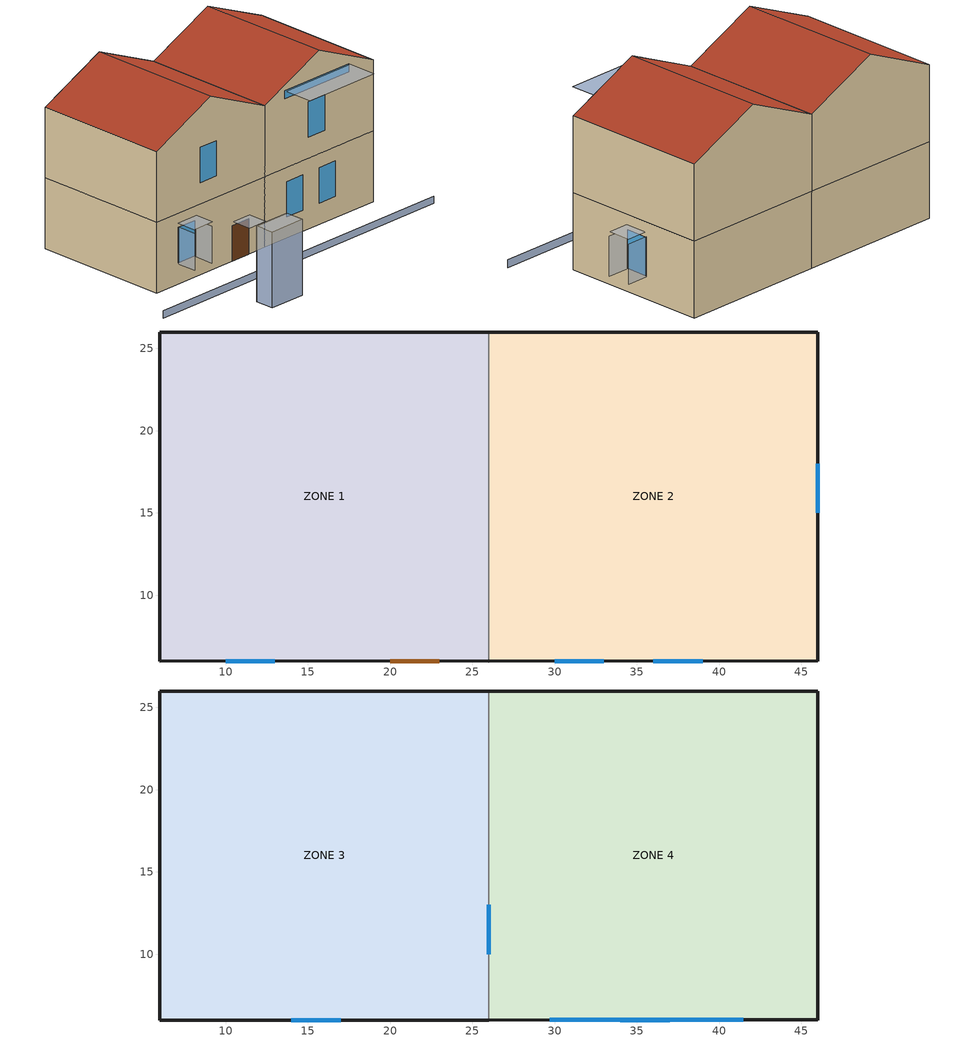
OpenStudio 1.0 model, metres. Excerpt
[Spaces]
ZONE 1
 floor adiabatic (FLOOR): 26,26 26,6 6,6 6,26 z0
 wall outside (EXTERIOR): 26,26 6,26 6,6 26,6 z0:10
 wall adiabatic (INTERIOR): 26,6 26,26 z0:10
 window (SINGLE PANE HW WINDOW): 10,6 13,6 z3:8
 door (HOLLOW WOOD DOOR): 20,6 23,6 z0:5
ZONE 2
 floor adiabatic (FLOOR): 46,26 46,6 26,6 26,26 z0
 wall outside (EXTERIOR): 26,6 46,6 46,26 26,26 z0:10
 wall adiabatic (INTERIOR): 26,26 26,6 z0:10
 window (SINGLE PANE HW WINDOW): 30,6 33,6 / 46,15 46,18 / 36,6 39,6 z3:8
ZONE 4
 floor to ZONE 2 (FLOOR34): 46,26 46,6 26,6 26,26 z10
 wall outside (EXTERIOR): 46,6 46,26 z10:20; 36,6,24.57 26,6,20 26,6,10 46,6,10 46,6,20; 36,26,24.57 46,26,20 46,26,10 26,26,10 26,26,20
 wall to ZONE 3 (INTERIOR): 26,26 26,6 z10:20
 window (SINGLE PANE HW WINDOW): 34,6 37,6 z13:18
 window inside (SINGLE PANE HW WINDOW): 26,13 26,10 z13:18
 window: 29.7,6 41.46,6 z19.79:20.92
 roof outside (ROOF31): 36,26,24.57 26,26,20 26,6,20 36,6,24.57; 36,6,24.57 46,6,20 46,26,20 36,26,24.57
ZONE 3
 floor to ZONE 1 (FLOOR34): 26,26 26,6 6,6 6,26 z10
 wall outside (EXTERIOR): 6,26 6,6 z10:20; 16,6,24.57 6,6,20 6,6,10 26,6,10 26,6,20; 16,26,24.57 26,26,20 26,26,10 6,26,10 6,26,20
 window (SINGLE PANE HW WINDOW): 14,6 17,6 z13:18
 roof outside (ROOF31): 16,26,24.57 6,26,20 6,6,20 16,6,24.57; 16,6,24.57 26,6,20 26,26,20 16,26,24.57
shading: 49,18.1 46,18.1 / 49,14.9 46,14.9 / 13.1,3 13.1,6 / 9.9,3 9.9,6 z2.9:8.1; 1,0 51,0 z0:1; 18.6,-5.14 13.05,-5.14 / 13.05,-5.14 13.05,-7.91 / 13.05,-7.91 18.6,-7.91 / 18.6,-7.91 18.6,-5.14 z0:10.73; 23,3 23,6 20,6 20,3 z5.6; 13.2,3 13.2,6 9.8,6 9.8,3 z8.7; 49,15 49,18 46,18 46,15 z8.7; 41.46,1.49 41.46,6 29.7,6 29.7,1.49 z20.92; 18.6,-5.14 18.6,-7.91 13.05,-7.91 13.05,-5.14 z0; 18.6,-7.91 18.6,-5.14 13.05,-5.14 13.05,-7.91 z10.73
[Site]
Chicago Ohare Intl Ap IL USA WMO=725300: Latitude {deg}=41.99; Longitude {deg}=-87.91; Time Zone {hr}=-6; Elevation {m}=205; Terrain=Suburbs
[SizingPeriod:DesignDay] Barometric Pressure {Pa}=98886; Rain Indicator=0; Snow Indicator=0; Day of Month=21; Daylight Saving Time Indicator=0; Humidity Indicating Type=Wetbulb; Solar Model Indicator=ASHRAEClearSky
Name | Maximum Dry-Bulb Temperature {C} | Daily Dry-Bulb Temperature Range {deltaC} | Humidity Indicating Conditions at Maximum Dry-Bulb {BasedOnField A3} | Wind Speed {m/s} | Wind Direction {deg} | Sky Clearness | Month | Day Type
Chicago Ohare Intl Ap Ann Htg 99% Condns DB | -16.6 | 0 | -16.6 | 4.9 | 270 | 0 | 1 | WinterDesignDay
Chicago Ohare Intl Ap Ann Clg 1% Condns DB=>MWB | 31.6 | 10.5 | 23 | 5.2 | 230 | 1 | 7 | SummerDesignDay
[Building]
BUILDING #1: North Axis {deg}=0
[Construction]
FLOOR34: C10 - 8 IN HW CONCRETE
EXTERIOR: A2 - 4 IN DENSE FACE BRICK, B3 - 2 IN INSULATION, C2 - 4 IN LW CONCRETE BLOCK, E1 - 3 / 4 IN PLASTER OR GYP BOARD
FLOOR: E5 - ACOUSTIC TILE, E4 - CEILING AIRSPACE, C5 - 4 IN HW CONCRETE
INTERIOR: C7 - 8 IN LW CONCRETE BLOCK
SINGLE PANE HW WINDOW: GLASS - CLEAR PLATE 1 / 4 IN
ROOF31: E2 - 1 / 2 IN SLAG OR STONE, E3 - 3 / 8 IN FELT AND MEMBRANE, B6 - 2 IN DENSE INSULATION, C12 - 2 IN HW CONCRETE
HOLLOW WOOD DOOR: WOOD - HARDWOOD 1 / 8 IN, B1 - AIRSPACE RESISTANCE, WOOD - HARDWOOD 1 / 8 IN
[Material] Thermal Absorptance=0.9
Name | Roughness | Thickness {m} | Conductivity {W/m-K} | Density {kg/m3} | Specific Heat {J/kg-K} | Solar Absorptance | Visible Absorptance
C10 - 8 IN HW CONCRETE | MediumRough | 0.203302 | 1.729577 | 2242.585 | 836.8 | 0.65 | 0.65
A2 - 4 IN DENSE FACE BRICK | Rough | 0.101498 | 1.245296 | 2082.4 | 920.48 | 0.93 | 0.93
B3 - 2 IN INSULATION | VeryRough | 0.0509016 | 0.0432394 | 32.03693 | 836.8 | 0.5 | 0.5
C2 - 4 IN LW CONCRETE BLOCK | MediumRough | 0.101498 | 0.380507 | 608.7016 | 836.8 | 0.65 | 0.65
E1 - 3 / 4 IN PLASTER OR GYP BOARD | Smooth | 0.01905 | 0.726422 | 1601.846 | 836.8 | 0.92 | 0.92
E5 - ACOUSTIC TILE | MediumSmooth | 0.01905 | 0.0605352 | 480.5539 | 836.8 | 0.32 | 0.32
C5 - 4 IN HW CONCRETE | MediumRough | 0.101498 | 1.729577 | 2242.585 | 836.8 | 0.65 | 0.65
B6 - 2 IN DENSE INSULATION | VeryRough | 0.0509016 | 0.0432394 | 91.30524 | 836.8 | 0.5 | 0.5
C7 - 8 IN LW CONCRETE BLOCK | Rough | 0.203302 | 0.570761 | 608.7016 | 836.8 | 0.65 | 0.65
C12 - 2 IN HW CONCRETE | MediumRough | 0.0509016 | 1.729577 | 2242.585 | 836.8 | 0.65 | 0.65
E2 - 1 / 2 IN SLAG OR STONE | Rough | 0.0127102 | 1.435549 | 881.0155 | 1673.6 | 0.55 | 0.55
E3 - 3 / 8 IN FELT AND MEMBRANE | Rough | 0.00954024 | 0.190253 | 1121.292 | 1673.6 | 0.75 | 0.75
WOOD - HARDWOOD 1 / 8 IN | MediumSmooth | 0.00316992 | 0.159121 | 720.8308 | 1255.2 | 0.78 | 0.78
[Material:AirGap]
Name | Thermal Resistance {m2-K/W}
E4 - CEILING AIRSPACE | 0.176228
B1 - AIRSPACE RESISTANCE | 0.160367
[WindowMaterial:Glazing]
GLASS - CLEAR PLATE 1 / 4 IN: Optical Data Type=SpectralAverage; Thickness {m}=0.006; Solar Transmittance at Normal Incidence=0.775; Front Side Solar Reflectance at Normal Incidence=0.071; Back Side Solar Reflectance at Normal Incidence=0.071; Visible Transmittance at Normal Incidence=0.881; Front Side Visible Reflectance at Normal Incidence=0.08; Back Side Visible Reflectance at Normal Incidence=0.08; Infrared Transmittance at Normal Incidence=0; Front Side Infrared Hemispherical Emissivity=0.84; Back Side Infrared Hemispherical Emissivity=0.84; Conductivity {W/m-K}=0.9
[ThermalZone] Multiplier=1; Use Ideal Air Loads=No
Name | Thermostat
ZONE 1 Thermal Zone | ThermostatSetpoint:DualSetpoint #1
ZONE 2 Thermal Zone | ThermostatSetpoint:DualSetpoint #2
ZONE 4 Thermal Zone | ThermostatSetpoint:DualSetpoint #3
ZONE 3 Thermal Zone | ThermostatSetpoint:DualSetpoint #4
[Sizing:Zone] Zone Cooling Design Supply Air Temperature {C}=14; Zone Heating Design Supply Air Temperature {C}=40; Zone Cooling Design Supply Air Humidity Ratio {kg-H2O/kg-air}=0.0085; Zone Heating Design Supply Air Humidity Ratio {kg-H2O/kg-air}=0.008; Cooling Design Air Flow Method=DesignDay; Heating Design Air Flow Method=DesignDay
ZONE 1 Thermal Zone; ZONE 2 Thermal Zone; ZONE 4 Thermal Zone; ZONE 3 Thermal Zone
[Space]
Name | Thermal Zone
ZONE 1 | ZONE 1 Thermal Zone
ZONE 2 | ZONE 2 Thermal Zone
ZONE 4 | ZONE 4 Thermal Zone
ZONE 3 | ZONE 3 Thermal Zone
[ThermostatSetpoint:DualSetpoint] Heating Setpoint Temperature Schedule=ZONE HEATING SETPOINTS; Cooling Setpoint Temperature Schedule=ZONE COOLING SETPOINTS
ThermostatSetpoint:DualSetpoint #1; ThermostatSetpoint:DualSetpoint #2; ThermostatSetpoint:DualSetpoint #3; ThermostatSetpoint:DualSetpoint #4
[Schedule:Compact]
ZONE HEATING SETPOINTS: Through: 12/31, For: Weekdays WinterDesignDay, Until: 7:00, 15.6, Until: 17:00, 19.4, Until: 24:00, 15.6, For: AllOtherDays, Until: 24:00, 15.6
ZONE COOLING SETPOINTS: Through: 12/31, For: Weekdays SummerDesignDay, Until: 7:00, 100, Until: 17:00, 26.1, Until: 24:00, 100, For: AllOtherDays, Until: 24:00, 100
